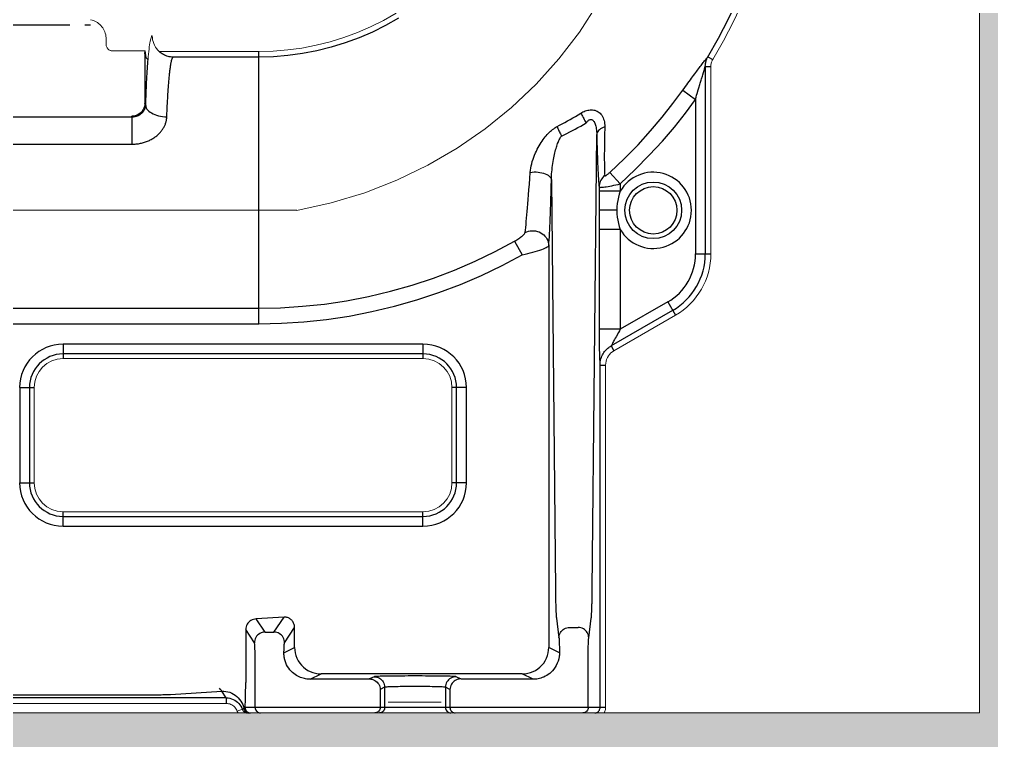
# Model space of a CAD drawing. Header units: millimetres. Extents: x -9869 to 940, y 100 to 694.
# Drawn here: x 489.37 to 491.993, y 175.299 to 177.246 of the extents above; entities that cross this region are included whole.
import ezdxf

# ---------------------------------------------------------------- set-up
doc = ezdxf.new("R2010")
doc.units = ezdxf.units.MM
doc.linetypes.add('CENTER', pattern=[2, 1.25, -0.25, 0.25, -0.25])
for name, color, linetype, lineweight in [('Alvenaria', 8, 'Continuous', 9), ('CL', 1, 'CENTER', 9), ('DTM_CURVE', 7, 'Continuous', 9), ('OUTLINE', 6, 'Continuous', 9), ('PAREDE', 7, 'Continuous', 9)]:
    doc.layers.add(name, color=color, linetype=linetype, lineweight=lineweight)

msp = doc.modelspace()

# ---------------------------------------------------------------- hatches: boundary and pattern name
at = {"layer": 'Alvenaria'}
h = msp.add_hatch(dxfattribs=at)
h.set_pattern_fill('AR-CONC', color=256, scale=0.00714)
h.set_pattern_definition([(50, (-144.1113, -7117.4084), (1.30071405, -0.11379768), [0.13600817, -1.49608983]), (355, (-144.1113, -7117.4084), (-0.25162169, 1.36405728), [0.10880653, -1.19687603]), (100.451445, (-144.003, -7117.4179), (1.04909236, 1.25025954), [0.11558916, -1.27148176]), (46.1842, (-144.1113, -7117.0457), (1.93537864, -0.30016273), [0.20401225, -2.24413474]), (96.635558, (-143.95, -7117.0707), (1.69495543, 1.7665078), [0.1733838, -1.90722436]), (351.18415, (-144.1113, -7117.0457), (1.6949554, 1.7665078), [0.16320956, -1.7953059]), (21, (-143.93, -7117.1364), (1.08245645, -0.73012609), [0.13600817, -1.49608983]), (326, (-143.93, -7117.1364), (0.44123782, 1.31501666), [0.10880653, -1.19687186]), (71.451445, (-143.8398, -7117.1972), (1.52369427, 0.58489058), [0.11558916, -1.27147957]), (37.5, (-144.11135, -7117.4084), (0.022051195, 0.603683767), [0, -1.18236432, 0, -1.21500628, 0, -1.201405466]), (7.5, (-144.11135, -7117.4084), (0.477061404, 0.71524285), [0, -0.692734925, 0, -1.15516269, 0, -0.45789416]), (327.5, (-144.51574, -7117.4084), (0.968053972, -0.040900576), [0, -0.45336055, 0, -1.41448493, 0, -1.87691269]), (317.5, (-144.6971, -7117.4084), (1.05757366, 0.181533355), [0, -0.58936872, 0, -0.93936307, 0, -1.33288003])])
h.paths.add_polyline_path([(599.0531, 200.6265), (591.8065, 200.6265), (591.8065, 199.909), (591.8065, 199.1986), (597.6252, 199.1986), (597.6252, 193.0372), (599.0531, 193.0372)], flags=17)
h.paths.add_polyline_path([(590.5927, 199.909), (590.5927, 200.6265), (590.5071, 200.6265), (560.3925, 200.6265), (560.3925, 199.909), (560.3925, 199.1986), (590.5927, 199.1986)], flags=17)
h.paths.add_polyline_path([(559.1788, 200.6265), (559.0931, 200.6265), (528.9786, 200.6265), (528.9786, 199.909), (528.9786, 199.1986), (558.3577, 199.1986), (559.1788, 199.1986), (559.1788, 199.909)], flags=17)
h.paths.add_polyline_path([(527.7648, 200.6265), (527.6792, 200.6265), (497.5646, 200.6265), (497.5646, 199.909), (497.5646, 199.1986), (527.7648, 199.1986), (527.7648, 199.909)], flags=17)
h.paths.add_polyline_path([(599.0531, 191.0809), (597.6252, 191.0809), (597.6252, 172.0683), (493.388, 172.0683), (493.388, 199.1986), (496.3509, 199.1986), (496.3509, 199.909), (496.3509, 200.6265), (493.388, 200.6265), (493.388, 208.6214), (492.4007, 208.6823), (492.4007, 208.3182), (492.265, 208.3182), (491.9601, 208.3182), (491.9601, 175.3739), (489.1399, 175.3739), (489.1195, 175.3728), (489.1195, 175.3739), (483.3926, 175.3739), (483.3926, 209.9079), (482.6787, 209.9079), (482.6787, 210.6218), (481.2473, 210.6218), (479.8228, 210.6218), (470.5414, 210.6218), (470.5414, 209.1939), (481.9647, 209.1939), (481.9647, 173.946), (491.9601, 173.946), (491.9601, 170.6404), (599.0531, 170.6404)])

# ---------------------------------------------------------------- linework, layer by layer
at = {"color": 7, "linetype": 'Continuous'}
for p, q in [((489.5057, 177.2302), (489.1766, 177.2302)), ((489.5621, 177.2302), (489.5466, 177.2302)), ((489.7086, 177.1528), (489.7095, 177.1608)), ((490.016, 177.1441), (489.7843, 177.1441)), ((491.2203, 177.1183), (491.2203, 176.6128)), ((491.1322, 176.4603), (490.9664, 176.3646)), ((490.4587, 176.3428), (489.4877, 176.3428)), ((490.9364, 175.3882), (490.9364, 176.313)), ((489.3971, 176.2521), (489.3971, 175.9951)), ((490.5494, 175.9951), (490.5494, 176.2521)), ((489.4877, 175.9044), (490.4587, 175.9044)), ((489.9279, 175.4144), (489.194, 175.4144))]:
    msp.add_line(p, q, dxfattribs=at)
at = {"color": 9, "linetype": 'Continuous'}
for p, q in [((490.016, 177.1441), (490.0161, 177.159)), ((489.7086, 177.1528), (489.7086, 177.0198)), ((490.0161, 176.4245), (490.0161, 177.1441)), ((491.2274, 177.1451), (491.2402, 177.1374)), ((491.2203, 177.1183), (491.2353, 177.1183)), ((491.1597, 177.0544), (491.1938, 177.03)), ((491.1938, 177.03), (491.1938, 176.6128)), ((489.7106, 177.0131), (489.7086, 177.0198)), ((489.6734, 176.9831), (489.673, 176.9846)), ((489.6734, 176.9831), (489.6734, 176.909)), ((490.9154, 175.7082), (490.9274, 176.9349)), ((488.92, 176.909), (489.6734, 176.909)), ((490.9628, 176.8328), (490.991, 176.8018)), ((490.8051, 176.8124), (490.816, 175.7053)), ((490.9339, 176.7932), (490.9339, 176.7823)), ((490.991, 176.8018), (490.991, 176.7823)), ((490.991, 176.7823), (490.9339, 176.7823)), ((490.9339, 176.7823), (490.9339, 176.7305)), ((490.9817, 176.7305), (490.9339, 176.7305)), ((490.9339, 176.7305), (490.9339, 176.6787)), ((490.991, 176.6787), (490.9339, 176.6787)), ((490.9339, 176.6787), (490.9339, 176.4093)), ((490.991, 176.6787), (490.991, 176.4093)), ((490.706, 176.6473), (490.7266, 176.6108)), ((490.7979, 176.6353), (490.7979, 175.5506)), ((491.1938, 176.6128), (491.2353, 176.6128)), ((491.119, 176.4832), (490.991, 176.4093)), ((491.119, 176.4832), (491.1397, 176.4473)), ((489.213, 176.4664), (490.0161, 176.4664)), ((489.213, 176.4245), (490.0161, 176.4245)), ((490.991, 176.4093), (490.9339, 176.4093)), ((490.9861, 176.4008), (490.9795, 176.3891)), ((490.4587, 176.3693), (489.4877, 176.3693)), ((489.4877, 176.3693), (489.4877, 176.3303)), ((490.4587, 176.3693), (490.4587, 176.3303)), ((490.9664, 176.3646), (490.9739, 176.3516)), ((490.9364, 176.313), (490.9514, 176.313)), ((489.3706, 176.2521), (489.4096, 176.2521)), ((489.3706, 176.2521), (489.3706, 175.9951)), ((490.5759, 176.2521), (490.5369, 176.2521)), ((490.5759, 175.9951), (490.5759, 176.2521)), ((489.3706, 175.9951), (489.4096, 175.9951)), ((490.5759, 175.9951), (490.5369, 175.9951)), ((489.4877, 175.8779), (489.4877, 175.9169)), ((490.4587, 175.8779), (490.4587, 175.9169)), ((489.4877, 175.8779), (490.4587, 175.8779)), ((490.816, 175.7053), (490.816, 175.6993)), ((490.816, 175.6993), (490.8161, 175.6931)), ((490.8161, 175.6931), (490.8162, 175.6867)), ((490.915, 175.6831), (490.9151, 175.6896)), ((490.9151, 175.6896), (490.9152, 175.696)), ((490.9152, 175.696), (490.9153, 175.7022)), ((490.9153, 175.7022), (490.9154, 175.7082)), ((490.8162, 175.6867), (490.8164, 175.6802)), ((490.0839, 175.6327), (490.0089, 175.6274)), ((490.0326, 175.5918), (490.0089, 175.6274)), ((490.0567, 175.5918), (490.0839, 175.6327)), ((490.8187, 175.6295), (490.8255, 175.577)), ((489.9804, 175.5989), (489.9804, 175.4561)), ((490.004, 175.5633), (489.9804, 175.5989)), ((490.0326, 175.5918), (490.0567, 175.5918)), ((490.0852, 175.5633), (490.1124, 175.6041)), ((490.1124, 175.5506), (490.1124, 175.6041)), ((490.854, 175.6046), (490.8773, 175.6046)), ((490.0836, 175.5362), (490.1124, 175.5506)), ((490.8269, 175.5361), (490.7979, 175.5506)), ((490.0059, 175.3882), (490.0059, 175.5063)), ((490.9044, 175.3882), (490.9044, 175.5219)), ((490.1547, 175.4647), (490.1837, 175.4792)), ((490.7266, 175.4792), (490.1837, 175.4792)), ((490.7556, 175.4647), (490.7266, 175.4792)), ((489.9803, 175.4524), (489.9804, 175.4561)), ((489.9803, 175.4486), (489.9803, 175.4524)), ((490.3267, 175.4717), (490.3145, 175.4657)), ((490.5601, 175.4657), (490.5479, 175.4717)), ((490.7556, 175.4647), (490.6127, 175.4647)), ((489.7775, 175.424), (489.9159, 175.4327)), ((489.9124, 175.4373), (489.9094, 175.4406)), ((489.9133, 175.4363), (489.9124, 175.4373)), ((489.9279, 175.4144), (489.9159, 175.4327)), ((489.98, 175.4227), (489.9801, 175.4272)), ((489.9801, 175.4316), (489.9802, 175.436)), ((489.9801, 175.4272), (489.9801, 175.4316)), ((489.9802, 175.436), (489.9803, 175.4403)), ((489.9803, 175.4445), (489.9803, 175.4486)), ((489.9803, 175.4403), (489.9803, 175.4445)), ((490.3552, 175.4432), (490.3431, 175.4371)), ((490.3431, 175.4371), (490.3431, 175.3882)), ((490.3552, 175.4432), (490.3552, 175.3882)), ((490.5193, 175.4432), (490.5193, 175.3882)), ((490.5315, 175.4371), (490.5193, 175.4432)), ((490.5315, 175.4371), (490.5315, 175.3882)), ((489.1929, 175.4231), (489.7467, 175.4231)), ((489.9279, 175.4144), (489.9279, 175.3994)), ((489.9792, 175.3981), (489.9794, 175.4018)), ((489.9794, 175.4018), (489.9795, 175.4057)), ((489.9795, 175.4057), (489.9796, 175.4098)), ((489.9796, 175.4098), (489.9798, 175.414)), ((489.9798, 175.414), (489.9799, 175.4183)), ((489.9799, 175.4183), (489.98, 175.4227)), ((490.9514, 175.3882), (489.9787, 175.3882)), ((489.979, 175.3946), (489.9792, 175.3981)), ((489.9905, 175.3742), (489.9929, 175.3739))]:
    msp.add_line(p, q, dxfattribs=at)
at = {"color": 7, "linetype": 'Continuous'}
for points in [[(491.2563, 177.1956), (491.2831, 177.2471), (491.3078, 177.2998), (491.3303, 177.3533), (491.3505, 177.4077), (491.3684, 177.4629), (491.384, 177.5186), (491.3974, 177.575), (491.4084, 177.6318), (491.4171, 177.689), (491.4235, 177.7464), (491.4275, 177.804)], [(490.3924, 177.2488), (490.3579, 177.2293), (490.3224, 177.2116), (490.2861, 177.1959), (490.2488, 177.1823), (490.2108, 177.1706), (490.1722, 177.161), (490.1332, 177.1536), (490.0942, 177.1483), (490.0551, 177.1451), (490.0161, 177.1441)], [(491.2203, 177.1183), (491.2203, 177.1195), (491.2203, 177.1208), (491.2204, 177.1221), (491.2205, 177.1234), (491.2206, 177.1247), (491.2208, 177.1261), (491.221, 177.1275), (491.2213, 177.129), (491.2216, 177.1305), (491.2219, 177.132), (491.2223, 177.1335), (491.2228, 177.1351), (491.2234, 177.1367), (491.224, 177.1383), (491.2247, 177.14), (491.2255, 177.1417), (491.2264, 177.1434), (491.2563, 177.1956)], [(489.7843, 177.1441), (489.7809, 177.1442), (489.7775, 177.1445), (489.7742, 177.145), (489.7708, 177.1458), (489.7676, 177.1468), (489.7644, 177.148), (489.7613, 177.1494), (489.7583, 177.1509), (489.7554, 177.1527), (489.7526, 177.1546), (489.7499, 177.1567), (489.7473, 177.159)], [(490.9364, 176.313), (490.9366, 176.3175), (490.9371, 176.3218), (490.9379, 176.326), (490.9389, 176.3299), (490.9402, 176.3336), (490.9416, 176.337), (490.9432, 176.3404), (490.9449, 176.3435), (490.9468, 176.3464), (490.9488, 176.3491), (490.9509, 176.3517), (490.9531, 176.3541), (490.9552, 176.3563), (490.9575, 176.3583), (490.9597, 176.3601), (490.9619, 176.3617), (490.9642, 176.3632), (490.9664, 176.3646)], [(489.9279, 175.4144), (489.9327, 175.4142), (489.9375, 175.4134), (489.9421, 175.4122), (489.9466, 175.4105), (489.9508, 175.4084), (489.9548, 175.4058), (489.9584, 175.4029), (489.9618, 175.3996), (489.9648, 175.396), (489.9674, 175.3921), (489.9696, 175.388), (489.9719, 175.3823)], [(489.9719, 175.3823), (489.9726, 175.381), (489.9734, 175.3798), (489.9744, 175.3786), (489.9754, 175.3775), (489.9766, 175.3766), (489.9779, 175.3758), (489.9793, 175.3751), (489.9807, 175.3746), (489.9821, 175.3742), (489.9835, 175.374), (489.9849, 175.3739)], [(490.9222, 175.3739), (490.924, 175.3741), (490.9259, 175.3744), (490.9276, 175.375), (490.9293, 175.3759), (490.9309, 175.3769), (490.9322, 175.3781), (490.9335, 175.3795), (490.9345, 175.381), (490.9353, 175.3827), (490.9359, 175.3845), (490.9363, 175.3863), (490.9364, 175.3882)]]:
    msp.add_lwpolyline(points, dxfattribs=at)
at = {"color": 9, "linetype": 'Continuous'}
for points in [[(489.7106, 177.0131), (489.7108, 177.0193), (489.711, 177.0255), (489.7112, 177.0315), (489.7115, 177.0375), (489.7117, 177.0434), (489.7119, 177.0493), (489.7122, 177.055), (489.7124, 177.0607), (489.7127, 177.0662), (489.7129, 177.0717), (489.7132, 177.0771), (489.7135, 177.0824), (489.7137, 177.0875), (489.714, 177.0926), (489.7143, 177.0976), (489.7146, 177.1024), (489.7148, 177.1071), (489.7151, 177.1117), (489.7154, 177.1162), (489.7157, 177.1206), (489.716, 177.1249), (489.7163, 177.1291), (489.7166, 177.1331), (489.717, 177.1371)], [(489.7676, 176.9829), (489.7678, 176.9881), (489.768, 176.9932), (489.7683, 176.9983), (489.7685, 177.0033), (489.7687, 177.0083), (489.7689, 177.0132), (489.7692, 177.018), (489.7694, 177.0227), (489.7696, 177.0274), (489.7699, 177.032), (489.7701, 177.0365), (489.7704, 177.041), (489.7707, 177.0453), (489.7709, 177.0496), (489.7712, 177.0537), (489.7715, 177.0578), (489.7718, 177.0618), (489.772, 177.0657), (489.7723, 177.0695), (489.7726, 177.0732), (489.7729, 177.0768), (489.7732, 177.0803), (489.7735, 177.0837), (489.7738, 177.0871), (489.7741, 177.0903), (489.7744, 177.0935), (489.7747, 177.0966), (489.7751, 177.0997), (489.7754, 177.1026), (489.7757, 177.1055), (489.776, 177.1082), (489.7764, 177.1109), (489.7767, 177.1135), (489.7771, 177.116), (489.7774, 177.1184), (489.7778, 177.1207), (489.7781, 177.1229), (489.7785, 177.125), (489.7788, 177.127), (489.7792, 177.1289), (489.7795, 177.1307), (489.7799, 177.1324), (489.7803, 177.1339), (489.7806, 177.1354), (489.781, 177.1368), (489.7814, 177.138), (489.7817, 177.1391), (489.7821, 177.1402), (489.7825, 177.1411), (489.7828, 177.1419), (489.7832, 177.1426), (489.7836, 177.1432), (489.784, 177.1437), (489.7843, 177.1441)], [(491.1597, 177.0544), (491.1633, 177.0595), (491.1669, 177.0644), (491.1703, 177.0692), (491.1736, 177.0738), (491.1769, 177.0782), (491.18, 177.0826), (491.1831, 177.0868), (491.1861, 177.0908), (491.1889, 177.0948), (491.1917, 177.0986), (491.1945, 177.1022), (491.1971, 177.1057), (491.1996, 177.1091), (491.202, 177.1124), (491.2044, 177.1156), (491.2067, 177.1186), (491.2088, 177.1214), (491.2109, 177.1242), (491.2129, 177.1268), (491.2148, 177.1292), (491.2166, 177.1316), (491.2183, 177.1338), (491.2199, 177.1358), (491.2214, 177.1377), (491.2227, 177.1394), (491.2239, 177.1409), (491.225, 177.1423), (491.2259, 177.1434), (491.2267, 177.1443), (491.2274, 177.1451)], [(491.2152, 177.1022), (491.2161, 177.105), (491.2177, 177.1102)], [(491.2177, 177.1102), (491.2184, 177.1125), (491.2203, 177.1183)], [(491.2054, 177.0697), (491.2066, 177.074), (491.209, 177.0819)], [(491.209, 177.0819), (491.2101, 177.0857), (491.2123, 177.0928)], [(491.2123, 177.0928), (491.2133, 177.096), (491.2152, 177.1022)], [(490.9628, 176.8328), (491.0022, 176.8701), (491.0389, 176.9075), (491.0728, 176.9449), (491.1042, 176.9819), (491.1331, 177.0185), (491.1597, 177.0544)], [(491.1938, 177.03), (491.1954, 177.0356), (491.197, 177.041), (491.1985, 177.0462), (491.2014, 177.0561)], [(491.2014, 177.0561), (491.2027, 177.0608), (491.2054, 177.0697)], [(490.991, 176.8018), (491.0315, 176.8406), (491.0693, 176.8791), (491.1044, 176.9173), (491.1369, 176.9552), (491.1667, 176.9928), (491.1938, 177.03)], [(488.92, 176.9831), (489.6746, 176.9831), (489.6757, 176.9831), (489.6768, 176.9832), (489.678, 176.9833), (489.6791, 176.9834), (489.6802, 176.9836), (489.6813, 176.9838), (489.6824, 176.984), (489.6835, 176.9843), (489.6846, 176.9846), (489.6857, 176.9849), (489.6867, 176.9852), (489.6878, 176.9856), (489.6888, 176.986), (489.6898, 176.9864), (489.6908, 176.9869), (489.6917, 176.9873), (489.6927, 176.9878), (489.6936, 176.9883), (489.6945, 176.9889), (489.6953, 176.9894), (489.6962, 176.99), (489.697, 176.9906), (489.6978, 176.9912), (489.6986, 176.9918), (489.6994, 176.9924), (489.7001, 176.9931), (489.7008, 176.9937), (489.7015, 176.9944), (489.7021, 176.9951), (489.7027, 176.9958), (489.7034, 176.9965), (489.7039, 176.9972), (489.7045, 176.9979), (489.705, 176.9986), (489.7055, 176.9993), (489.706, 177.0001), (489.7065, 177.0008), (489.7069, 177.0015), (489.7073, 177.0023), (489.7077, 177.003), (489.7081, 177.0038), (489.7084, 177.0046), (489.7087, 177.0053), (489.709, 177.0061), (489.7093, 177.0069), (489.7096, 177.0076), (489.7098, 177.0084), (489.71, 177.0092), (489.7102, 177.01), (489.7103, 177.0108), (489.7104, 177.0115), (489.7105, 177.0123), (489.7106, 177.0131)], [(489.7086, 177.0198), (489.7083, 177.0152), (489.7073, 177.0107), (489.7058, 177.0064), (489.7037, 177.0023), (489.7011, 176.9985), (489.6981, 176.995), (489.6946, 176.992), (489.6907, 176.9894), (489.6865, 176.9874), (489.6821, 176.9859), (489.6776, 176.985), (489.673, 176.9846)], [(489.7106, 177.0131), (489.7111, 177.01), (489.7123, 177.007), (489.714, 177.004), (489.7163, 177.0011), (489.7191, 176.9983), (489.7224, 176.9957), (489.7261, 176.9933), (489.7303, 176.9911), (489.7349, 176.9891), (489.7398, 176.9873), (489.745, 176.9859), (489.7505, 176.9847), (489.7561, 176.9837), (489.7618, 176.9831), (489.7676, 176.9829)], [(490.8846, 176.9929), (490.8874, 176.9945), (490.8903, 176.996), (490.8933, 176.9974), (490.8965, 176.9987), (490.8998, 176.9998), (490.9031, 177.0007), (490.9064, 177.0013), (490.9098, 177.0017), (490.9131, 177.0019), (490.9163, 177.0017), (490.9195, 177.0013), (490.9226, 177.0005), (490.9256, 176.9995), (490.9285, 176.9982), (490.9313, 176.9966), (490.934, 176.9947), (490.9365, 176.9925), (490.9388, 176.9899), (490.9409, 176.9871), (490.9429, 176.984), (490.9446, 176.9806), (490.946, 176.977), (490.9472, 176.9732), (490.9481, 176.9691), (490.9487, 176.9648), (490.949, 176.9603), (490.9491, 176.9557)], [(489.6734, 176.909), (489.6764, 176.909), (489.6793, 176.9091), (489.6823, 176.9093), (489.6852, 176.9096), (489.6881, 176.9099), (489.691, 176.9104), (489.6939, 176.9108), (489.6968, 176.9114), (489.6996, 176.912), (489.7024, 176.9127), (489.7051, 176.9135), (489.7078, 176.9144), (489.7105, 176.9152), (489.7131, 176.9162), (489.7157, 176.9172), (489.7182, 176.9183), (489.7206, 176.9194), (489.723, 176.9206), (489.7254, 176.9219), (489.7277, 176.9231), (489.7299, 176.9245), (489.7321, 176.9259), (489.7342, 176.9273), (489.7363, 176.9287), (489.7382, 176.9302), (489.7402, 176.9317), (489.742, 176.9333), (489.7438, 176.9349), (489.7455, 176.9365), (489.7472, 176.9381), (489.7488, 176.9398), (489.7503, 176.9415), (489.7517, 176.9432), (489.7531, 176.945), (489.7545, 176.9467), (489.7557, 176.9485), (489.7569, 176.9503), (489.7581, 176.9521), (489.7592, 176.954), (489.7602, 176.9558), (489.7611, 176.9577), (489.762, 176.9595), (489.7628, 176.9614), (489.7636, 176.9633), (489.7643, 176.9653), (489.7649, 176.9672), (489.7655, 176.9691), (489.766, 176.9711), (489.7664, 176.973), (489.7668, 176.975), (489.7671, 176.9769), (489.7673, 176.9789), (489.7675, 176.9809), (489.7676, 176.9829)], [(490.8203, 176.9565), (490.8274, 176.9603), (490.8344, 176.964), (490.8415, 176.9679), (490.8486, 176.9719), (490.8557, 176.9759), (490.8629, 176.98), (490.8701, 176.9842), (490.8773, 176.9885), (490.8846, 176.9929)], [(490.8846, 176.9929), (490.8859, 176.9901), (490.8874, 176.9872), (490.8889, 176.9843), (490.8905, 176.9813), (490.8922, 176.9783), (490.8939, 176.9753), (490.8956, 176.9723), (490.8973, 176.9694), (490.8991, 176.9665)], [(490.8991, 176.9665), (490.9003, 176.9682), (490.9015, 176.9697), (490.9028, 176.9711), (490.9041, 176.9724), (490.9055, 176.9735), (490.9069, 176.9745), (490.9083, 176.9752), (490.9098, 176.9757), (490.9112, 176.9759), (490.9126, 176.9758), (490.914, 176.9755), (490.9153, 176.975), (490.9166, 176.9741), (490.9179, 176.973), (490.9191, 176.9716), (490.9203, 176.9699), (490.9214, 176.968), (490.9225, 176.9658), (490.9234, 176.9632), (490.9243, 176.9605), (490.9251, 176.9574), (490.9258, 176.9542), (490.9263, 176.9507), (490.9268, 176.947), (490.9271, 176.9432), (490.9273, 176.9392), (490.9274, 176.9349)], [(490.7479, 176.833), (490.7484, 176.8386), (490.7493, 176.8444), (490.7504, 176.8502), (490.7519, 176.8562), (490.7536, 176.8623), (490.7555, 176.8682), (490.7576, 176.8741), (490.7598, 176.8798), (490.7622, 176.8854), (490.7646, 176.8906), (490.7671, 176.8956), (490.7696, 176.9004), (490.7722, 176.905), (490.7748, 176.9094), (490.7774, 176.9136), (490.7801, 176.9176), (490.7828, 176.9215), (490.7855, 176.9251), (490.7883, 176.9287), (490.7911, 176.932), (490.7939, 176.9352), (490.7967, 176.9382), (490.7996, 176.9411), (490.8025, 176.9438), (490.8054, 176.9463), (490.8083, 176.9487), (490.8113, 176.9509), (490.8143, 176.953), (490.8173, 176.9549), (490.8203, 176.9565)], [(490.8203, 176.9565), (490.8215, 176.9538), (490.8228, 176.951), (490.8241, 176.9482), (490.8254, 176.9453), (490.8268, 176.9424), (490.8282, 176.9395), (490.8297, 176.9367), (490.8311, 176.9338), (490.8326, 176.931)], [(490.8326, 176.931), (490.8398, 176.9346), (490.8471, 176.9383), (490.8545, 176.9421), (490.8618, 176.946), (490.8692, 176.9499), (490.8766, 176.9539), (490.8841, 176.958), (490.8916, 176.9622), (490.8991, 176.9665)], [(490.9491, 176.9557), (490.945, 176.9541), (490.9412, 176.9523), (490.9378, 176.9503), (490.9348, 176.948), (490.9323, 176.9456), (490.9303, 176.9431), (490.9288, 176.9404), (490.9278, 176.9377), (490.9274, 176.9349)], [(490.9491, 176.9557), (490.9489, 176.9482), (490.9487, 176.9406), (490.9486, 176.9327), (490.9484, 176.9248), (490.9483, 176.9167), (490.9482, 176.9085), (490.9481, 176.9002), (490.948, 176.8918), (490.9479, 176.8834), (490.9479, 176.8752), (490.9479, 176.8671), (490.948, 176.8594), (490.9481, 176.8521), (490.9482, 176.8452), (490.9484, 176.839), (490.9486, 176.8334), (490.9488, 176.8285), (490.9491, 176.8242)], [(490.8051, 176.8124), (490.8052, 176.8178), (490.8054, 176.8232), (490.8058, 176.8288), (490.8062, 176.8345), (490.8068, 176.8402), (490.8075, 176.8459), (490.8082, 176.8515), (490.809, 176.8571), (490.8098, 176.8624), (490.8107, 176.8674), (490.8116, 176.8722), (490.8126, 176.8769), (490.8136, 176.8813), (490.8145, 176.8855), (490.8155, 176.8896), (490.8166, 176.8935), (490.8176, 176.8972), (490.8187, 176.9007), (490.8197, 176.9041), (490.8208, 176.9074), (490.8219, 176.9105), (490.8231, 176.9134), (490.8242, 176.9161), (490.8253, 176.9187), (490.8265, 176.9212), (490.8277, 176.9235), (490.8289, 176.9256), (490.8301, 176.9276), (490.8313, 176.9294), (490.8326, 176.931)], [(490.9274, 176.9349), (490.9276, 176.9269), (490.9278, 176.9186), (490.928, 176.9103), (490.9283, 176.9017), (490.9285, 176.893), (490.9288, 176.8842), (490.9291, 176.8753), (490.9295, 176.8662), (490.9298, 176.8572), (490.9302, 176.8483), (490.9306, 176.8395), (490.931, 176.8312), (490.9315, 176.8233), (490.932, 176.8159), (490.9324, 176.8092), (490.9329, 176.8032), (490.9334, 176.7978), (490.9339, 176.7932)], [(490.734, 176.6706), (490.7349, 176.6772), (490.7357, 176.6844), (490.7366, 176.6922), (490.7374, 176.7004), (490.7383, 176.709), (490.7391, 176.7181), (490.74, 176.7276), (490.7408, 176.7376), (490.7417, 176.7484), (490.7426, 176.7601), (490.7436, 176.7726), (490.7446, 176.7861), (490.7456, 176.8007), (490.7467, 176.8163), (490.7479, 176.833)], [(490.7479, 176.833), (490.753, 176.8336), (490.7583, 176.834), (490.7637, 176.834), (490.7691, 176.8336), (490.7743, 176.8329), (490.7794, 176.832), (490.7842, 176.8306), (490.7886, 176.8291), (490.7926, 176.8272), (490.7962, 176.8251), (490.7992, 176.8228), (490.8016, 176.8204), (490.8035, 176.8178), (490.8046, 176.8151), (490.8051, 176.8124)], [(490.9491, 176.8242), (490.9461, 176.8216), (490.9434, 176.8186), (490.941, 176.8154), (490.9389, 176.812), (490.9371, 176.8085), (490.9358, 176.8048), (490.9347, 176.801), (490.9341, 176.7971), (490.9339, 176.7932)], [(490.9491, 176.8242), (490.9492, 176.8239), (490.9494, 176.8237), (490.9498, 176.8237), (490.9503, 176.8238), (490.951, 176.824), (490.9518, 176.8244), (490.9527, 176.8249), (490.9537, 176.8255), (490.9548, 176.8262), (490.9559, 176.8271), (490.9572, 176.8281), (490.9585, 176.8291), (490.9599, 176.8303), (490.9613, 176.8315), (490.9628, 176.8328)], [(490.7979, 176.6353), (490.7986, 176.6426), (490.7992, 176.6505), (490.7998, 176.6588), (490.8003, 176.6677), (490.8008, 176.6771), (490.8013, 176.6871), (490.8018, 176.6975), (490.8022, 176.7085), (490.8026, 176.7204), (490.8031, 176.7331), (490.8035, 176.7467), (490.8039, 176.7614), (490.8043, 176.7773), (490.8047, 176.7943), (490.8051, 176.8124)], [(490.9339, 176.7932), (490.9344, 176.7928), (490.9355, 176.7926), (490.9371, 176.7925), (490.9393, 176.7926), (490.9421, 176.7928), (490.9454, 176.7932), (490.9491, 176.7937), (490.9533, 176.7943), (490.9579, 176.795), (490.9628, 176.7959), (490.968, 176.7969), (490.9735, 176.798), (490.9792, 176.7992), (490.985, 176.8004), (490.991, 176.8018)], [(490.991, 176.7823), (490.9883, 176.7741), (490.986, 176.7658), (490.9842, 176.7573), (490.9828, 176.7486), (490.982, 176.7396), (490.9817, 176.7305)], [(490.9817, 176.7305), (490.982, 176.7213), (490.9828, 176.7124), (490.9842, 176.7037), (490.986, 176.6952), (490.9883, 176.6868), (490.991, 176.6787)], [(490.706, 176.6473), (490.7088, 176.649), (490.7116, 176.6507), (490.7144, 176.6524), (490.7171, 176.6542), (490.7196, 176.656), (490.7221, 176.6577), (490.7243, 176.6595), (490.7264, 176.6612), (490.7282, 176.6628), (490.7299, 176.6644), (490.7312, 176.6658), (490.7323, 176.6672), (490.7332, 176.6685), (490.7337, 176.6696), (490.734, 176.6706)], [(490.734, 176.6706), (490.7384, 176.6726), (490.7431, 176.6742), (490.7479, 176.6752), (490.7528, 176.6756), (490.7577, 176.6756), (490.7626, 176.6749), (490.7674, 176.6738), (490.772, 176.6722), (490.7764, 176.6701), (490.7806, 176.6675), (490.7844, 176.6644), (490.7878, 176.661), (490.7907, 176.6573), (490.7932, 176.6533), (490.7952, 176.649), (490.7967, 176.6445), (490.7976, 176.6399), (490.7979, 176.6353)], [(490.0161, 176.4664), (490.0746, 176.4676), (490.1336, 176.4714), (490.1929, 176.4776), (490.2524, 176.4865), (490.3119, 176.498), (490.371, 176.512), (490.4295, 176.5286), (490.4874, 176.5478), (490.5441, 176.5693), (490.5994, 176.5931), (490.6534, 176.6191), (490.706, 176.6473)], [(490.7266, 176.6108), (490.7339, 176.6125), (490.7411, 176.6143), (490.7482, 176.6161), (490.7551, 176.6179), (490.7617, 176.6197), (490.7679, 176.6216), (490.7736, 176.6234), (490.7789, 176.6252), (490.7836, 176.6269), (490.7877, 176.6286), (490.7911, 176.6301), (490.7939, 176.6316), (490.796, 176.633), (490.7973, 176.6342), (490.7979, 176.6353)], [(490.0161, 176.4245), (490.0766, 176.4257), (490.1373, 176.4295), (490.1982, 176.436), (490.2594, 176.4452), (490.3208, 176.457), (490.3817, 176.4715), (490.4419, 176.4886), (490.5015, 176.5083), (490.5599, 176.5305), (490.6167, 176.5549), (490.6723, 176.5817), (490.7266, 176.6108)], [(490.9339, 176.4093), (490.9339, 176.4004), (490.9339, 176.3918), (490.934, 176.3835), (490.9341, 176.3754), (490.9342, 176.3676), (490.9343, 176.3602), (490.9344, 176.3534), (490.9346, 176.347), (490.9347, 176.3412), (490.9349, 176.3359), (490.9351, 176.3311), (490.9353, 176.3269), (490.9355, 176.3233), (490.9356, 176.3202), (490.9358, 176.3177), (490.936, 176.3156), (490.9362, 176.314), (490.9364, 176.313)], [(490.991, 176.4093), (490.9885, 176.405), (490.9861, 176.4008)], [(490.9795, 176.3891), (490.9775, 176.3855), (490.9756, 176.3822), (490.9739, 176.3791), (490.9724, 176.3762), (490.971, 176.3736), (490.9698, 176.3713), (490.9687, 176.3692), (490.9677, 176.3674), (490.967, 176.3658), (490.9664, 176.3646)], [(490.8164, 175.6802), (490.8165, 175.6738), (490.8166, 175.6707), (490.8167, 175.6676), (490.8168, 175.6645), (490.8169, 175.6616), (490.817, 175.6587), (490.8171, 175.6559), (490.8172, 175.6533), (490.8173, 175.6507), (490.8174, 175.6483), (490.8175, 175.646), (490.8176, 175.6438), (490.8177, 175.6418), (490.8178, 175.6399), (490.8179, 175.6381), (490.818, 175.6365), (490.8181, 175.635), (490.8182, 175.6337), (490.8184, 175.6324), (490.8185, 175.6313), (490.8186, 175.6303), (490.8187, 175.6295)], [(490.9058, 175.577), (490.9127, 175.6294), (490.9128, 175.6303), (490.9129, 175.6313), (490.913, 175.6323), (490.9131, 175.6336), (490.9132, 175.6349), (490.9133, 175.6364), (490.9134, 175.638), (490.9135, 175.6397), (490.9136, 175.6416), (490.9137, 175.6436), (490.9138, 175.6457), (490.914, 175.648), (490.9141, 175.6504), (490.9142, 175.6529), (490.9143, 175.6556), (490.9144, 175.6584), (490.9145, 175.6612), (490.9146, 175.6642), (490.9146, 175.6672), (490.9147, 175.6703), (490.9148, 175.6734), (490.9149, 175.6766), (490.915, 175.6799), (490.915, 175.6831)], [(490.0089, 175.6274), (490.0052, 175.6271), (490.0015, 175.6264), (489.998, 175.6252), (489.9946, 175.6235), (489.9915, 175.6215), (489.9887, 175.619), (489.9863, 175.6162), (489.9842, 175.6131), (489.9825, 175.6098), (489.9813, 175.6062), (489.9806, 175.6026), (489.9804, 175.5989)], [(490.1124, 175.6041), (490.1123, 175.606), (490.1121, 175.608), (490.1118, 175.6101), (490.1112, 175.6122), (490.1105, 175.6143), (490.1097, 175.6164), (490.1086, 175.6184), (490.1074, 175.6203), (490.106, 175.6222), (490.1045, 175.6239), (490.1029, 175.6255), (490.1011, 175.627), (490.0993, 175.6282), (490.0973, 175.6294), (490.0954, 175.6303), (490.0934, 175.6311), (490.0914, 175.6317), (490.0894, 175.6322), (490.0875, 175.6325), (490.0857, 175.6326), (490.0839, 175.6327)], [(490.0326, 175.5918), (490.0288, 175.5916), (490.0252, 175.5909), (490.0217, 175.5897), (490.0183, 175.588), (490.0152, 175.5859), (490.0124, 175.5835), (490.0099, 175.5807), (490.0079, 175.5776), (490.0062, 175.5742), (490.005, 175.5707), (490.0043, 175.567), (490.004, 175.5633)], [(490.0852, 175.5633), (490.085, 175.567), (490.0842, 175.5707), (490.083, 175.5742), (490.0814, 175.5776), (490.0793, 175.5807), (490.0768, 175.5835), (490.074, 175.5859), (490.0709, 175.588), (490.0676, 175.5897), (490.064, 175.5909), (490.0604, 175.5916), (490.0567, 175.5918)], [(490.8255, 175.577), (490.8258, 175.5806), (490.8265, 175.5841), (490.8277, 175.5875), (490.8294, 175.5908), (490.8315, 175.5937), (490.8339, 175.5965), (490.8367, 175.5988), (490.8398, 175.6008), (490.8432, 175.6024), (490.8467, 175.6036), (490.8503, 175.6044), (490.854, 175.6046)], [(490.9058, 175.577), (490.9056, 175.5806), (490.9048, 175.5841), (490.9036, 175.5875), (490.9019, 175.5908), (490.8999, 175.5937), (490.8974, 175.5965), (490.8946, 175.5988), (490.8915, 175.6008), (490.8882, 175.6024), (490.8846, 175.6036), (490.881, 175.6044), (490.8773, 175.6046)], [(490.0059, 175.5063), (490.0059, 175.5109), (490.0059, 175.5155), (490.0059, 175.5201), (490.0058, 175.5247), (490.0058, 175.5293), (490.0057, 175.5336), (490.0056, 175.5378), (490.0055, 175.5418), (490.0054, 175.5456), (490.0052, 175.549), (490.0051, 175.5521), (490.005, 175.5549), (490.0048, 175.5572), (490.0047, 175.5593), (490.0045, 175.5609), (490.0044, 175.5621), (490.0042, 175.5629), (490.004, 175.5633)], [(490.0836, 175.5362), (490.0837, 175.5383), (490.0837, 175.5403), (490.0838, 175.5424), (490.0838, 175.5444), (490.0839, 175.5463), (490.084, 175.5482), (490.084, 175.55), (490.0841, 175.5518), (490.0842, 175.5534), (490.0843, 175.5549), (490.0844, 175.5563), (490.0844, 175.5576), (490.0845, 175.5588), (490.0846, 175.5598), (490.0847, 175.5607), (490.0848, 175.5614), (490.0849, 175.562), (490.085, 175.5625), (490.085, 175.5629), (490.0851, 175.5632), (490.0852, 175.5633)], [(490.8255, 175.577), (490.8257, 175.5754), (490.8258, 175.5733), (490.826, 175.5708), (490.8262, 175.5679), (490.8263, 175.5645), (490.8264, 175.5609), (490.8265, 175.557), (490.8266, 175.5529), (490.8267, 175.5488), (490.8268, 175.5446), (490.8269, 175.5404), (490.8269, 175.5361)], [(490.9044, 175.5219), (490.9044, 175.5269), (490.9044, 175.5318), (490.9044, 175.5366), (490.9045, 175.5413), (490.9046, 175.5459), (490.9046, 175.5504), (490.9047, 175.5546), (490.9048, 175.5586), (490.905, 175.5623), (490.9051, 175.5656), (490.9052, 175.5687), (490.9054, 175.5714), (490.9055, 175.5736), (490.9057, 175.5755), (490.9058, 175.577)], [(490.0866, 175.5148), (490.0859, 175.5172), (490.0852, 175.5196), (490.0847, 175.522), (490.0843, 175.5245), (490.084, 175.5269), (490.0838, 175.5293), (490.0836, 175.5316), (490.0836, 175.5339), (490.0836, 175.5362)], [(490.1124, 175.5506), (490.1128, 175.5431), (490.1139, 175.5357), (490.1159, 175.5285), (490.1185, 175.5215), (490.1219, 175.5149), (490.126, 175.5086), (490.1307, 175.5028), (490.136, 175.4975), (490.1418, 175.4928), (490.1481, 175.4888), (490.1547, 175.4854), (490.1617, 175.4827), (490.1689, 175.4808), (490.1763, 175.4796), (490.1837, 175.4792)], [(490.7266, 175.4792), (490.734, 175.4796), (490.7414, 175.4808), (490.7486, 175.4827), (490.7556, 175.4854), (490.7622, 175.4888), (490.7685, 175.4928), (490.7743, 175.4975), (490.7796, 175.5028), (490.7843, 175.5086), (490.7883, 175.5149), (490.7917, 175.5215), (490.7944, 175.5285), (490.7964, 175.5357), (490.7975, 175.5431), (490.7979, 175.5506)], [(490.8269, 175.5361), (490.8269, 175.5343), (490.8269, 175.5326), (490.8268, 175.5309), (490.8266, 175.5292), (490.8265, 175.5276), (490.8262, 175.5259)], [(490.1547, 175.4647), (490.1517, 175.4648), (490.1486, 175.465), (490.1454, 175.4653), (490.1421, 175.4658), (490.1388, 175.4665), (490.1354, 175.4673), (490.132, 175.4684), (490.1285, 175.4697), (490.1249, 175.4712), (490.1212, 175.473), (490.1176, 175.4751), (490.1139, 175.4775), (490.1103, 175.4802), (490.1067, 175.4832), (490.1032, 175.4867), (490.0998, 175.4905), (490.0965, 175.4947), (490.0935, 175.4992), (490.0909, 175.5041), (490.0885, 175.5093), (490.0866, 175.5148)], [(490.8262, 175.5259), (490.8251, 175.5196), (490.8233, 175.5136), (490.8211, 175.5078), (490.8184, 175.5022), (490.8153, 175.497), (490.8119, 175.4922), (490.8083, 175.4879), (490.8044, 175.484), (490.8005, 175.4806), (490.7965, 175.4776), (490.7925, 175.475), (490.7885, 175.4727), (490.7845, 175.4708), (490.7806, 175.4692), (490.7768, 175.4679), (490.773, 175.4669), (490.7694, 175.466), (490.7658, 175.4654), (490.7623, 175.465), (490.7589, 175.4648), (490.7556, 175.4647)], [(490.3145, 175.4657), (490.3142, 175.4656), (490.3136, 175.4655), (490.3125, 175.4654), (490.311, 175.4653), (490.309, 175.4653), (490.3067, 175.4652), (490.3039, 175.4651), (490.3008, 175.465), (490.2973, 175.465), (490.2934, 175.4649), (490.2893, 175.4649), (490.2849, 175.4648), (490.2804, 175.4648), (490.2758, 175.4648), (490.2711, 175.4647), (490.2665, 175.4647), (490.262, 175.4647), (490.1547, 175.4647)], [(490.3145, 175.4657), (490.3183, 175.4654), (490.3219, 175.4647), (490.3254, 175.4635), (490.3288, 175.4618), (490.3319, 175.4598), (490.3347, 175.4573), (490.3372, 175.4545), (490.3392, 175.4514), (490.3409, 175.448), (490.3421, 175.4445), (490.3428, 175.4408), (490.3431, 175.4371)], [(490.5479, 175.4717), (490.5471, 175.4719), (490.5456, 175.4721), (490.5433, 175.4722), (490.5401, 175.4724), (490.5362, 175.4725), (490.5317, 175.4727), (490.5264, 175.4728), (490.5205, 175.473), (490.514, 175.4731), (490.507, 175.4732), (490.4994, 175.4733), (490.4914, 175.4734), (490.4831, 175.4734), (490.4743, 175.4735), (490.4653, 175.4735), (490.4561, 175.4736), (490.4468, 175.4736), (490.4374, 175.4736), (490.428, 175.4736), (490.4186, 175.4736), (490.4094, 175.4735), (490.4004, 175.4735), (490.3916, 175.4734), (490.3832, 175.4734), (490.3753, 175.4733), (490.3677, 175.4732), (490.3606, 175.4731), (490.3542, 175.473), (490.3482, 175.4728), (490.3429, 175.4727), (490.3384, 175.4725), (490.3345, 175.4724), (490.3313, 175.4722), (490.329, 175.4721), (490.3275, 175.4719), (490.3267, 175.4717)], [(490.3267, 175.4717), (490.3304, 175.4715), (490.3341, 175.4708), (490.3376, 175.4696), (490.341, 175.4679), (490.3441, 175.4658), (490.3469, 175.4634), (490.3493, 175.4606), (490.3514, 175.4575), (490.3531, 175.4541), (490.3543, 175.4506), (490.355, 175.4469), (490.3552, 175.4432)], [(490.5479, 175.4717), (490.5442, 175.4715), (490.5405, 175.4708), (490.537, 175.4696), (490.5336, 175.4679), (490.5305, 175.4658), (490.5277, 175.4634), (490.5253, 175.4606), (490.5232, 175.4575), (490.5215, 175.4541), (490.5203, 175.4506), (490.5196, 175.4469), (490.5193, 175.4432)], [(490.5601, 175.4657), (490.5563, 175.4654), (490.5527, 175.4647), (490.5491, 175.4635), (490.5458, 175.4618), (490.5427, 175.4598), (490.5399, 175.4573), (490.5374, 175.4545), (490.5353, 175.4514), (490.5337, 175.448), (490.5325, 175.4445), (490.5318, 175.4408), (490.5315, 175.4371)], [(490.6127, 175.4647), (490.6083, 175.4647), (490.6038, 175.4647), (490.5992, 175.4648), (490.5945, 175.4648), (490.5901, 175.4648), (490.5857, 175.4649), (490.5816, 175.4649), (490.5777, 175.465), (490.5742, 175.465), (490.5709, 175.4651), (490.5681, 175.4652), (490.5657, 175.4653), (490.5638, 175.4653), (490.5622, 175.4654), (490.5611, 175.4655), (490.5604, 175.4656), (490.5601, 175.4657)], [(489.9159, 175.4327), (489.9159, 175.4329), (489.9158, 175.4331), (489.9157, 175.4333), (489.9156, 175.4335), (489.9154, 175.4338), (489.9152, 175.4341), (489.915, 175.4344), (489.9147, 175.4347), (489.9144, 175.4351), (489.9141, 175.4355), (489.9137, 175.4359), (489.9133, 175.4363)], [(489.9159, 175.4327), (489.9214, 175.4327), (489.9269, 175.4321), (489.9323, 175.4311), (489.9376, 175.4295), (489.9427, 175.4274), (489.9476, 175.4249), (489.9522, 175.4219), (489.9565, 175.4185), (489.9605, 175.4147), (489.9641, 175.4105), (489.9673, 175.406), (489.9701, 175.4012), (489.9724, 175.3962), (489.9742, 175.3909), (489.9756, 175.3855)], [(490.5193, 175.4432), (490.5188, 175.4434), (490.5176, 175.4435), (490.5159, 175.4437), (490.5136, 175.4438), (490.5107, 175.444), (490.5073, 175.4441), (490.5034, 175.4443), (490.499, 175.4444), (490.4942, 175.4445), (490.4889, 175.4446), (490.4833, 175.4447), (490.4774, 175.4448), (490.4712, 175.4449), (490.4647, 175.4449), (490.4581, 175.445), (490.4512, 175.445), (490.4443, 175.445), (490.4373, 175.4451), (490.4304, 175.445), (490.4234, 175.445), (490.4166, 175.445), (490.4099, 175.4449), (490.4035, 175.4449), (490.3972, 175.4448), (490.3913, 175.4447), (490.3857, 175.4446), (490.3805, 175.4445), (490.3757, 175.4444), (490.3713, 175.4443), (490.3673, 175.4441), (490.3639, 175.444), (490.361, 175.4438), (490.3587, 175.4437), (490.357, 175.4435), (490.3558, 175.4434), (490.3552, 175.4432)], [(489.7467, 175.4231), (489.7519, 175.4231), (489.7571, 175.4232), (489.7622, 175.4233), (489.7673, 175.4235), (489.7724, 175.4238), (489.7775, 175.424)], [(489.9756, 175.3855), (489.9752, 175.3854), (489.9748, 175.3852), (489.9745, 175.3851), (489.9741, 175.3849), (489.9738, 175.3847), (489.9734, 175.3846), (489.9731, 175.3844), (489.9727, 175.3843), (489.9724, 175.3841), (489.9721, 175.3839), (489.9717, 175.3838), (489.9714, 175.3836)], [(489.9767, 175.3862), (489.9766, 175.3861), (489.9765, 175.386), (489.9764, 175.386), (489.9763, 175.3859), (489.9762, 175.3858), (489.9761, 175.3858), (489.976, 175.3857), (489.9759, 175.3857), (489.9758, 175.3856), (489.9758, 175.3856), (489.9757, 175.3856), (489.9756, 175.3855)], [(489.9756, 175.3855), (489.9761, 175.3834), (489.977, 175.3814), (489.9782, 175.3796), (489.9797, 175.3779), (489.9814, 175.3765), (489.9832, 175.3754), (489.9853, 175.3746), (489.9874, 175.3741), (489.9896, 175.3739)], [(489.9787, 175.3882), (489.9786, 175.388), (489.9784, 175.3878), (489.9783, 175.3877), (489.9782, 175.3875), (489.978, 175.3873), (489.9779, 175.3872), (489.9777, 175.387), (489.9776, 175.3869), (489.9774, 175.3867), (489.9773, 175.3866), (489.9771, 175.3865), (489.977, 175.3864), (489.9767, 175.3862)], [(489.9787, 175.3882), (489.9788, 175.3897), (489.9789, 175.3913), (489.9789, 175.3929), (489.979, 175.3946)], [(489.9787, 175.3882), (489.9789, 175.3857), (489.9795, 175.3833), (489.9806, 175.3811), (489.982, 175.379), (489.9838, 175.3773), (489.9858, 175.3759), (489.9881, 175.3748), (489.9905, 175.3742)], [(490.0059, 175.3882), (490.0061, 175.3857), (490.0068, 175.3833), (490.0078, 175.3811), (490.0093, 175.379), (490.011, 175.3773), (490.0131, 175.3759), (490.0153, 175.3748), (490.0177, 175.3742), (490.0202, 175.3739)], [(490.3431, 175.3882), (490.3429, 175.3857), (490.3422, 175.3833), (490.3412, 175.3811), (490.3397, 175.379), (490.338, 175.3773), (490.3359, 175.3759), (490.3337, 175.3748), (490.3313, 175.3742), (490.3288, 175.3739)], [(490.3552, 175.3882), (490.355, 175.3857), (490.3544, 175.3833), (490.3533, 175.3811), (490.3519, 175.379), (490.3501, 175.3773), (490.3481, 175.3759), (490.3458, 175.3748), (490.3434, 175.3742), (490.341, 175.3739)], [(490.5193, 175.3882), (490.5196, 175.3857), (490.5202, 175.3833), (490.5213, 175.3811), (490.5227, 175.379), (490.5244, 175.3773), (490.5265, 175.3759), (490.5287, 175.3748), (490.5311, 175.3742), (490.5336, 175.3739)], [(490.5315, 175.3882), (490.5317, 175.3857), (490.5324, 175.3833), (490.5334, 175.3811), (490.5349, 175.379), (490.5366, 175.3773), (490.5387, 175.3759), (490.5409, 175.3748), (490.5433, 175.3742), (490.5458, 175.3739)], [(490.9044, 175.3882), (490.9041, 175.3857), (490.9035, 175.3833), (490.9025, 175.3811), (490.901, 175.379), (490.8993, 175.3773), (490.8972, 175.3759), (490.895, 175.3748), (490.8926, 175.3742), (490.8901, 175.3739)]]:
    msp.add_lwpolyline(points, dxfattribs=at)
at = {"color": 7, "linetype": 'Continuous'}
for radius in [0.0764, 0.0639]:
    msp.add_circle((491.0799, 176.7305), radius, dxfattribs=at)
at = {"color": 9, "linetype": 'Continuous'}
for centre, radius, start, end in [((491.0799, 176.7305), 0.1029, 210.2339, 149.7661), ((491.0442, 176.6128), 0.1497, 300, 0), ((489.4877, 176.2521), 0.1172, 90, 180), ((490.4587, 176.2521), 0.1172, 0, 90), ((489.4877, 175.9951), 0.1172, 180, 270), ((490.4587, 175.9951), 0.1172, 270, 0)]:
    msp.add_arc(centre, radius, start, end, dxfattribs=at)
at = {"color": 7, "linetype": 'Continuous'}
for centre, radius, start, end in [((491.0442, 176.6128), 0.1761, 300, 0), ((489.4877, 176.2521), 0.0907, 90, 180), ((490.4587, 176.2521), 0.0907, 0, 90), ((489.4877, 175.9951), 0.0907, 180, 270), ((490.4587, 175.9951), 0.0907, 270, 0)]:
    msp.add_arc(centre, radius, start, end, dxfattribs=at)
at = {"layer": 'CL'}
msp.add_line((490.1183, 176.7305), (485.8046, 176.7305), dxfattribs=at)
msp.add_arc((489.9136, 177.8987), 1.1861, 279.9395, 351.6108, dxfattribs=at)
at = {"layer": 'DTM_CURVE', "color": 4, "linetype": 'Continuous'}
msp.add_line((490.5075, 175.4025), (490.3647, 175.4025), dxfattribs=at)
at = {"layer": 'OUTLINE'}
for p, q in [((489.6039, 177.1781), (489.6039, 177.1925)), ((489.7095, 177.1608), (489.6213, 177.1608)), ((489.7095, 177.1608), (489.7116, 177.1425)), ((489.7473, 177.159), (490.0161, 177.159)), ((489.717, 177.1371), (489.7116, 177.1425)), ((491.2353, 177.1183), (491.2353, 176.6128)), ((491.1397, 176.4473), (490.9739, 176.3516)), ((490.4587, 176.3303), (489.4877, 176.3303)), ((490.9514, 176.313), (490.9514, 175.3882)), ((489.4096, 176.2521), (489.4096, 175.9951)), ((490.5369, 175.9951), (490.5369, 176.2521)), ((489.4877, 175.9169), (490.4587, 175.9169)), ((489.9279, 175.3994), (489.194, 175.3994)), ((489.9572, 175.3787), (489.9561, 175.3816)), ((489.9714, 175.3836), (489.9572, 175.3787))]:
    msp.add_line(p, q, dxfattribs=at)
for points in [[(491.4425, 177.8033), (491.4384, 177.7448), (491.4319, 177.6866), (491.4231, 177.6287), (491.4119, 177.5712), (491.3984, 177.5142), (491.3825, 177.4578), (491.3644, 177.4021), (491.344, 177.3472), (491.3213, 177.2932), (491.2964, 177.2401), (491.2693, 177.1882), (491.2402, 177.1374)], [(490.0161, 177.159), (490.0549, 177.1601), (490.0937, 177.1633), (490.1322, 177.1686), (490.1704, 177.176), (490.2082, 177.1854), (490.2453, 177.1969), (490.2818, 177.2104), (490.3175, 177.2258), (490.3523, 177.2432), (490.3861, 177.2625)], [(489.5621, 177.2451), (489.5659, 177.2441), (489.5697, 177.2427), (489.5734, 177.2411), (489.577, 177.2393), (489.5804, 177.2371)], [(489.5804, 177.2371), (489.5836, 177.2347), (489.5867, 177.2321), (489.5895, 177.2292), (489.5922, 177.2262), (489.5946, 177.2229), (489.5967, 177.2195), (489.5986, 177.2159), (489.6002, 177.2122), (489.6015, 177.2084), (489.6026, 177.2045), (489.6033, 177.2006), (489.6038, 177.1965), (489.6039, 177.1925)], [(489.717, 177.1371), (489.7176, 177.145), (489.7183, 177.1524), (489.719, 177.1593), (489.7197, 177.1658), (489.7204, 177.1718), (489.7212, 177.1772), (489.7219, 177.1822), (489.7227, 177.1866), (489.7235, 177.1905), (489.7243, 177.1938), (489.7251, 177.1965), (489.7258, 177.1987), (489.7266, 177.2003), (489.7274, 177.2012), (489.7282, 177.2016)], [(489.7282, 177.2016), (489.7285, 177.1963), (489.7292, 177.191), (489.7305, 177.1858), (489.7322, 177.1808), (489.7344, 177.1759), (489.737, 177.1712), (489.7401, 177.1669), (489.7435, 177.1628), (489.7473, 177.159)], [(489.6039, 177.1781), (489.604, 177.1764), (489.6043, 177.1746), (489.6048, 177.1728), (489.6054, 177.1711), (489.6062, 177.1695), (489.6072, 177.168), (489.6084, 177.1666), (489.6097, 177.1653), (489.6111, 177.1641), (489.6126, 177.1631), (489.6143, 177.1623), (489.616, 177.1616), (489.6177, 177.1612), (489.6195, 177.1609), (489.6213, 177.1608)], [(491.2402, 177.1374), (491.2392, 177.1357), (491.2384, 177.1339), (491.2376, 177.132), (491.2369, 177.13), (491.2364, 177.1278), (491.2359, 177.1256), (491.2356, 177.1233), (491.2353, 177.1209), (491.2353, 177.1183)], [(490.9739, 176.3516), (490.9695, 176.3487), (490.9656, 176.3454), (490.962, 176.3416), (490.9588, 176.3374), (490.9562, 176.3329), (490.9541, 176.3281), (490.9526, 176.3231), (490.9517, 176.3181), (490.9514, 176.313)], [(489.9561, 175.3816), (489.9546, 175.3844), (489.9528, 175.387), (489.9508, 175.3895), (489.9485, 175.3917), (489.946, 175.3937), (489.9433, 175.3954), (489.9404, 175.3968), (489.9374, 175.398), (489.9343, 175.3988), (489.9311, 175.3993), (489.9279, 175.3994)], [(489.9594, 175.3739), (489.959, 175.3747), (489.9586, 175.3755), (489.9582, 175.3763), (489.9579, 175.3771), (489.9575, 175.3779), (489.9572, 175.3787)], [(490.9514, 175.3882), (490.9513, 175.3857), (490.951, 175.3833), (490.9505, 175.3808), (490.9497, 175.3785), (490.9488, 175.3762), (490.9477, 175.3739)]]:
    msp.add_lwpolyline(points, dxfattribs=at)
for centre, radius, start, end in [((491.0442, 176.6128), 0.1911, 300, 0), ((489.4877, 176.2521), 0.0782, 90, 180), ((490.4587, 176.2521), 0.0782, 0, 90), ((489.4877, 175.9951), 0.0782, 180, 270), ((490.4587, 175.9951), 0.0782, 270, 0)]:
    msp.add_arc(centre, radius, start, end, dxfattribs=at)
at = {"layer": 'PAREDE'}
for p, q in [((491.9601, 209.9079), (491.9601, 175.3739)), ((491.9601, 175.3739), (483.3926, 175.3739))]:
    msp.add_line(p, q, dxfattribs=at)

doc.saveas('drawing.dxf')
